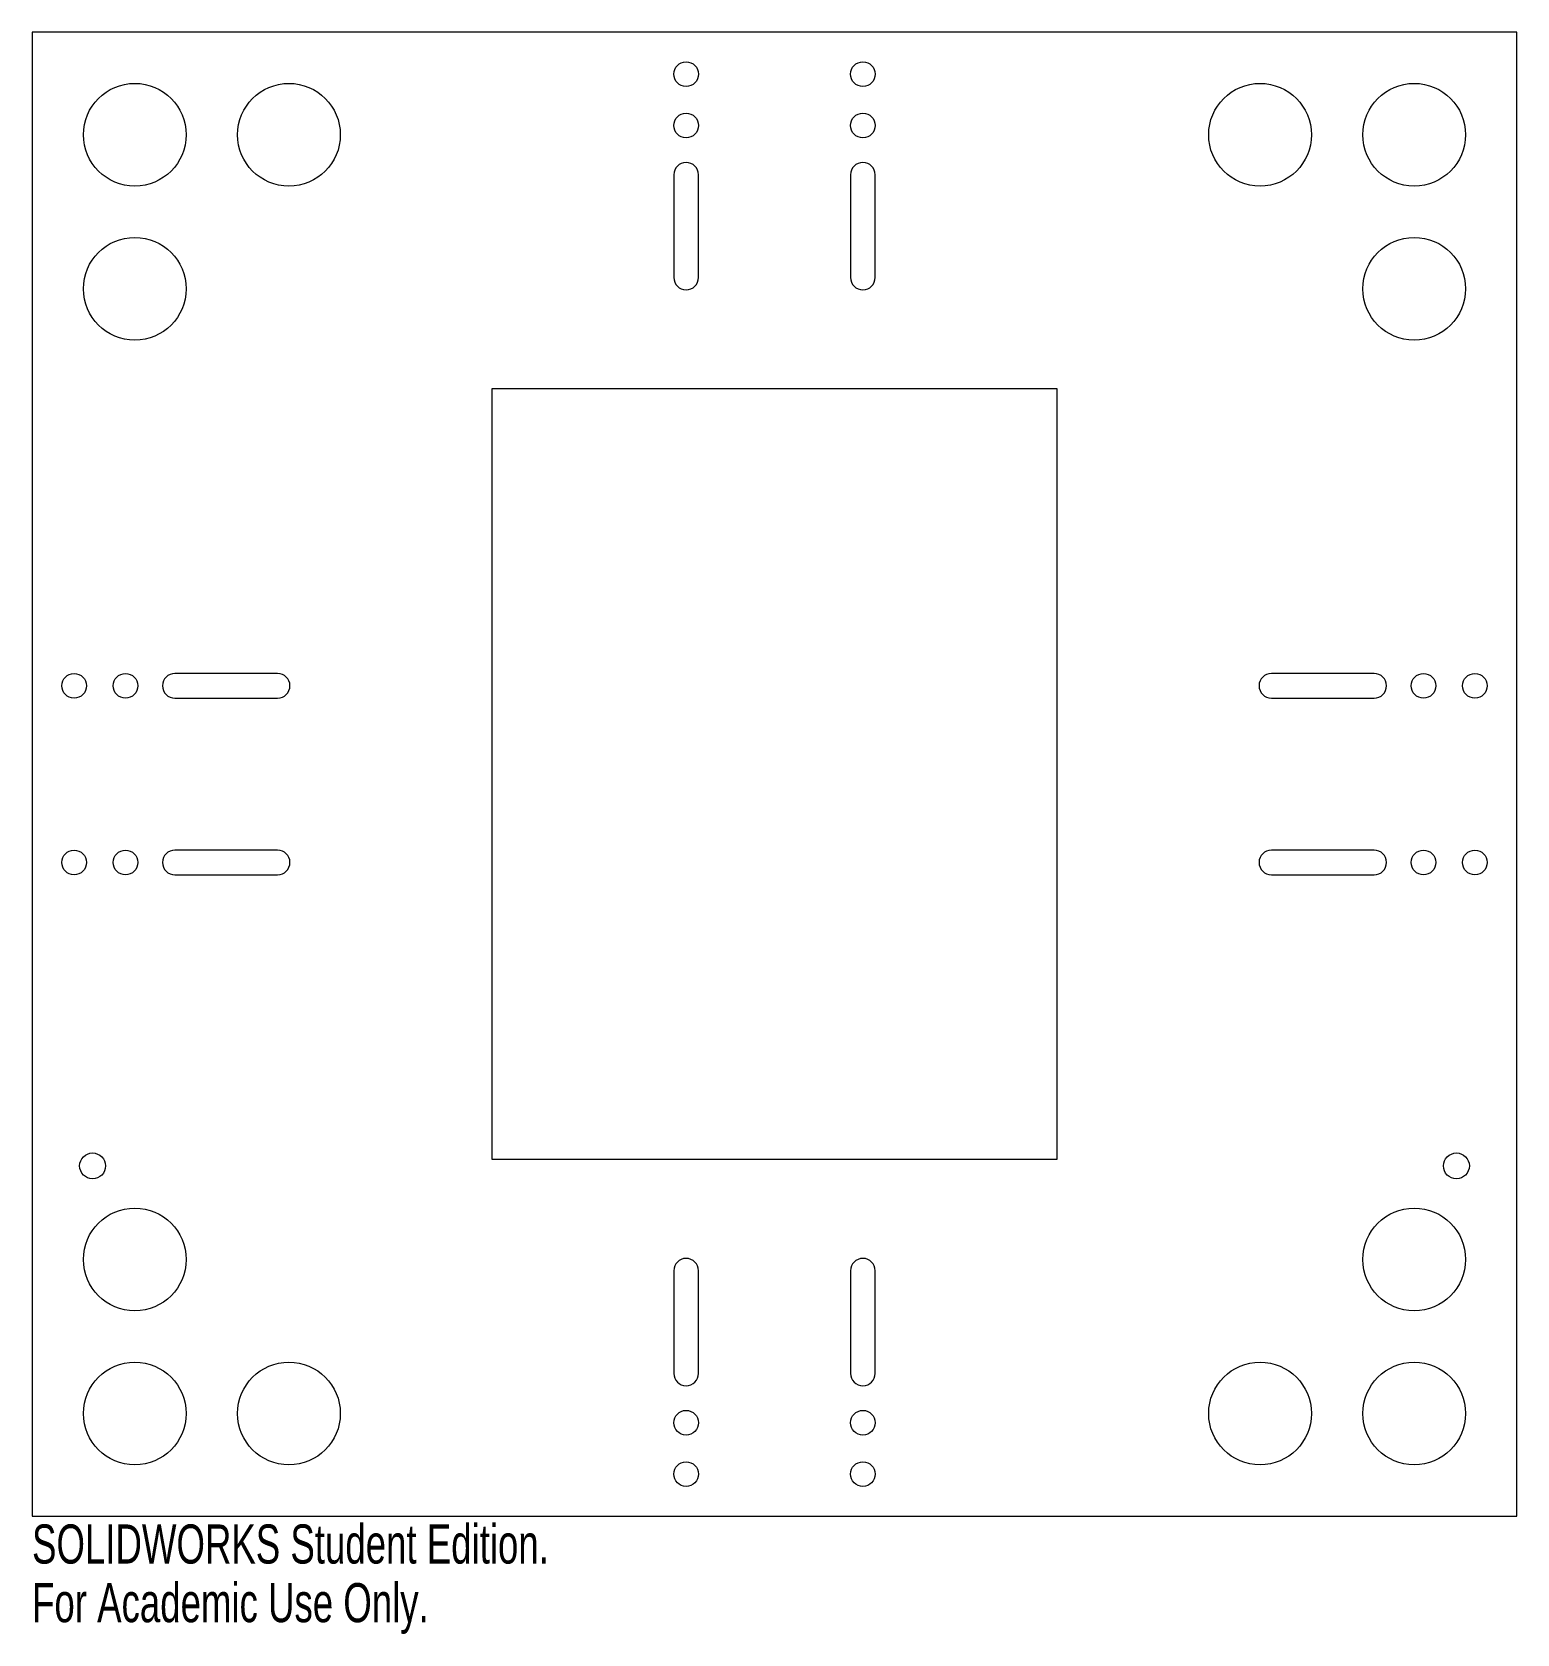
# Model space of a CAD drawing. Header units: inches. Extents: x 0 to 7.23, y -0.57 to 7.23.
import ezdxf

# ---------------------------------------------------------------- set-up
doc = ezdxf.new("R2010")
doc.units = ezdxf.units.IN
doc.header["$MEASUREMENT"] = 0
doc.styles.add('SLDTEXTSTYLE0', font='TXT', dxfattribs={"width": 0.7})

msp = doc.modelspace()

# ---------------------------------------------------------------- linework, layer by layer
at = {"color": 7, "linetype": 'Continuous', "lineweight": 15}
for p, q in [((7.225198, 7.225198), (0, 7.225198)), ((0, 7.225198), (0, 0)), ((7.225198, 0), (7.225198, 7.225198)), ((3.122599, 6.530198), (3.122599, 6.030198)), ((3.242599, 6.030198), (3.242599, 6.530198)), ((3.982599, 6.530198), (3.982599, 6.030198)), ((4.102599, 6.030198), (4.102599, 6.530198)), ((4.987599, 5.487599), (2.237599, 5.487599)), ((2.237599, 5.487599), (2.237599, 1.737599)), ((4.987599, 1.737599), (4.987599, 5.487599)), ((1.194725, 4.102599), (0.694725, 4.102599)), ((6.530473, 4.102599), (6.030473, 4.102599)), ((0.694725, 3.982599), (1.194725, 3.982599)), ((6.030473, 3.982599), (6.530473, 3.982599)), ((1.194725, 3.242599), (0.694725, 3.242599)), ((6.530473, 3.242599), (6.030473, 3.242599)), ((0.694725, 3.122599), (1.194725, 3.122599)), ((6.030473, 3.122599), (6.530473, 3.122599)), ((2.237599, 1.737599), (4.987599, 1.737599)), ((3.122599, 1.195), (3.122599, 0.695)), ((3.242599, 0.695), (3.242599, 1.195)), ((3.982599, 1.195), (3.982599, 0.695)), ((4.102599, 0.695), (4.102599, 1.195)), ((0, 0), (7.225198, 0))]:
    msp.add_line(p, q, dxfattribs=at)
for centre, radius in [((3.182599, 7.020198), 0.06), ((4.042599, 7.020198), 0.06), ((0.5, 6.725198), 0.25), ((1.25, 6.725198), 0.25), ((5.975198, 6.725198), 0.25), ((6.725198, 6.725198), 0.25), ((3.182599, 6.770198), 0.06), ((4.042599, 6.770198), 0.06), ((0.5, 5.975198), 0.25), ((6.725198, 5.975198), 0.25), ((0.204725, 4.042599), 0.06), ((0.454725, 4.042599), 0.06), ((6.770473, 4.042599), 0.06), ((7.020473, 4.042599), 0.06), ((0.204725, 3.182599), 0.06), ((0.454725, 3.182599), 0.06), ((6.770473, 3.182599), 0.06), ((7.020473, 3.182599), 0.06), ((0.294599, 1.705198), 0.063), ((6.930599, 1.705198), 0.063), ((0.5, 1.25), 0.25), ((6.725198, 1.25), 0.25), ((0.5, 0.5), 0.25), ((1.25, 0.5), 0.25), ((5.975198, 0.5), 0.25), ((6.725198, 0.5), 0.25), ((3.182599, 0.455), 0.06), ((4.042599, 0.455), 0.06), ((3.182599, 0.205), 0.06), ((4.042599, 0.205), 0.06)]:
    msp.add_circle(centre, radius, dxfattribs=at)
for centre, start, end in [((3.182599, 6.530198), 0, 180), ((4.042599, 6.530198), 0, 180), ((3.182599, 6.030198), 180, 0), ((4.042599, 6.030198), 180, 0), ((0.694725, 4.042599), 90, 270), ((1.194725, 4.042599), 270, 90), ((6.030473, 4.042599), 90, 270), ((6.530473, 4.042599), 270, 90), ((0.694725, 3.182599), 90, 270), ((1.194725, 3.182599), 270, 90), ((6.030473, 3.182599), 90, 270), ((6.530473, 3.182599), 270, 90), ((3.182599, 1.195), 0, 180), ((4.042599, 1.195), 0, 180), ((3.182599, 0.695), 180, 0), ((4.042599, 0.695), 180, 0)]:
    msp.add_arc(centre, 0.06, start, end, dxfattribs=at)

# ---------------------------------------------------------------- texts
at = {"color": 7, "linetype": 'Continuous', "char_height": 0.1903, "attachment_point": 1, "style": 'SLDTEXTSTYLE0'}
for s, insert in [('SOLIDWORKS Student Edition.', (0, -0.04014)), ('For Academic Use Only.', (0, -0.32559))]:
    msp.add_mtext(s, dxfattribs=dict(at, insert=insert))

doc.saveas('drawing.dxf')
